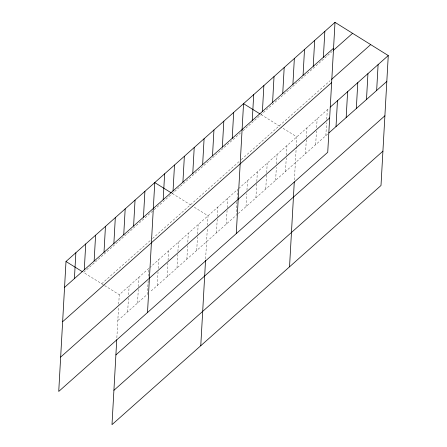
<?xml version="1.0" encoding="UTF-8"?>
<svg xmlns="http://www.w3.org/2000/svg" width="447" height="447" viewBox="0 0 447 447"><rect width="100%" height="100%" fill="white"/><g stroke="black" fill="none" stroke-linecap="round" stroke-linejoin="round"><path stroke-width="0.34" stroke-dasharray="2.23 1.68" d="M116.857 337.748L118.578 306.96M118.729 304.234L119.265 294.702L148.857 268.396L148.32 277.928M127.68 311.81L128.44 298.188M128.63 294.785L129.127 285.935M137.542 303.038L138.307 289.421M138.458 286.695L138.989 277.162M148.169 280.655L147.409 294.271L117.818 320.577M157.271 285.504L158.031 271.882M158.221 268.479L158.719 259.629M167.133 276.732L167.893 263.115M168.05 260.394L168.58 250.856M176.995 267.965L177.761 254.349M177.912 251.622L178.442 242.09M186.863 259.199L187.623 245.576M187.813 242.173L188.31 233.323M196.725 250.432L197.485 236.809M197.635 234.088L198.172 224.55M205.626 258.83L207.347 228.043M207.503 225.316L208.034 215.784L193.389 206.654M216.449 232.893L217.214 219.27M217.365 216.549L217.896 207.017M226.316 224.126L227.076 210.503M227.227 207.782L227.763 198.244M236.938 201.737L236.178 215.353L150.002 291.964M237.094 199.01L237.625 189.478L149.89 267.474M246.04 206.587L246.766 193.646M246.956 190.243L247.487 180.711M255.907 197.82L256.779 182.153M256.818 181.476L257.349 171.939M265.769 189.047L266.641 173.386M266.68 172.704L267.217 163.172M275.631 180.281L276.352 167.34M276.548 163.937L277.079 154.405M285.493 171.514L286.259 157.892M286.41 155.17L286.94 145.633M294.4 179.917L296.232 147.08M296.272 146.398L296.802 136.866L282.158 127.736M305.519 153.707L306.396 138.045M306.435 137.363L306.966 127.831M315.683 144.677L316.442 131.055M316.632 127.652L317.13 118.796M325.846 135.642L326.567 122.701M326.757 119.299L327.293 109.761M152.623 211.073L83.578 272.452L104.028 285.203M154.176 209.688L240.872 132.614M242.95 130.77L332.255 51.377M101.687 283.744L151.002 239.899M152.561 238.514L239.776 160.981M241.33 159.596L330.037 80.734M238.664 188.556L329.327 107.956M238.257 213.51L327.88 133.832M261.121 114.616L281.571 127.367M172.346 193.534L192.802 206.285M104.615 285.572L119.265 294.702"/><path stroke-width="0.67" d="M335.004 22.35L66 261.495L58.736 391.443L327.735 152.298L335.004 22.35L388.264 55.557L381 185.505L111.996 424.65L116.745 339.731M74.414 278.604L75.861 252.723M84.282 269.832L85.723 243.956M94.144 261.065L95.591 235.189M104.006 252.298L105.453 226.417M113.868 243.526L115.315 217.65M123.735 234.759L125.182 208.883M133.597 225.992L135.044 200.111M143.459 217.22L144.906 191.344M147.504 312.526L154.768 182.577L171.173 192.802M163.189 199.686L164.636 173.805M173.05 190.914L174.498 165.038M182.912 182.147L184.36 156.271M192.774 173.38L194.221 147.504M202.642 164.608L204.089 138.732M200.77 345.732L205.553 260.154M212.504 155.841L213.951 129.965M222.366 147.074L223.813 121.198M232.233 138.302L233.675 112.426M236.273 233.608L243.542 103.659L259.947 113.884M252.259 120.5L253.7 94.624M262.417 111.465L263.864 85.589M272.581 102.43L274.028 76.554M282.744 93.401L284.191 67.519M292.908 84.366L294.355 58.49M289.539 266.814L294.288 181.895M303.066 75.331L304.513 49.455M313.23 66.296L314.677 40.42M323.393 57.261L324.84 31.385M336.01 126.607L337.457 100.731M346.168 117.572L347.615 91.696M356.332 108.537L357.779 82.661M366.495 99.502L367.942 73.626M376.659 90.467L378.106 64.591M64.552 287.371L333.557 48.226M333.272 50.472L352.577 33.307M331.562 79.382L370.692 44.599M62.63 321.711L331.635 82.572M330.339 107.051L388.264 55.557M60.652 357.097L329.657 117.958M328.891 132.932L386.817 81.432M115.896 354.924L384.901 115.779M113.918 390.304L382.923 151.164M66 261.495L82.404 271.72"/></g></svg>
